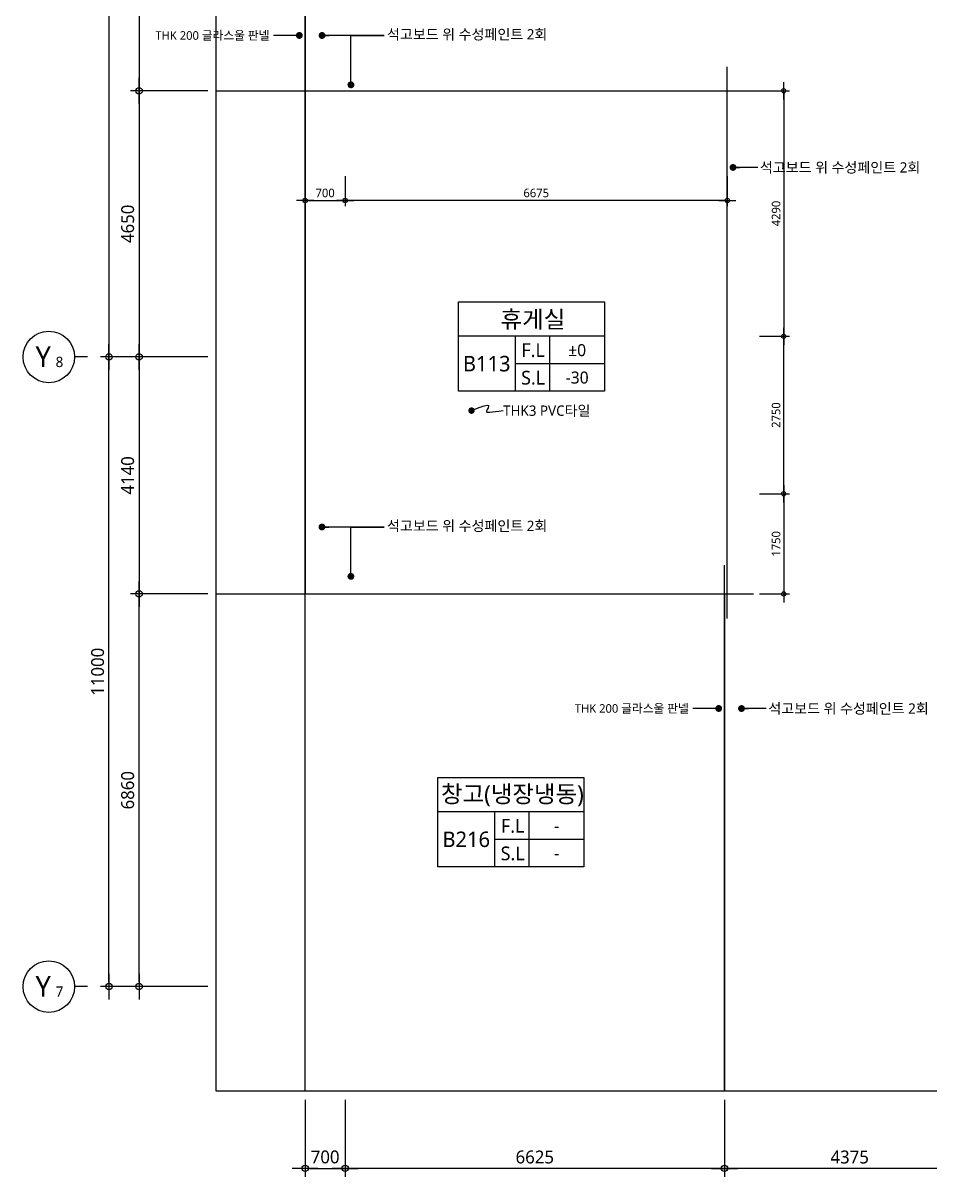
# Model space of a CAD drawing. Header units: millimetres. Extents: x -65167 to 413267, y -17142 to 66587.
# Drawn here: x 1838 to 17676, y 4862 to 25020 of the extents above; entities that cross this region are included whole.
import ezdxf
from ezdxf.enums import TextEntityAlignment as Align

# ---------------------------------------------------------------- set-up
doc = ezdxf.new("R2010")
doc.units = ezdxf.units.MM
doc.header["$LTSCALE"] = 75
doc.header["$MEASUREMENT"] = 0
doc.header["$PDSIZE"] = -10
doc.linetypes.add('CENTER', pattern=[2, 1.25, -0.25, 0.25, -0.25])
doc.layers.get('0').update_dxf_attribs({"linetype": 'CONTINUOUS'})
doc.layers.get('Defpoints').update_dxf_attribs({"color": 171, "linetype": 'CONTINUOUS'})
for name, color, linetype in [('CEN(ST)', 1, 'CENTER'), ('INS', 251, 'BATTING'), ('LED', 7, 'CONTINUOUS'), ('NDIM', 7, 'CONTINUOUS'), ('SYM(AXIS)', 7, 'CONTINUOUS'), ('TEXT(AXIS)', 2, 'CONTINUOUS'), ('TEXT(MIN)', 7, 'CONTINUOUS'), ('TEXT(실명)', 3, 'CONTINUOUS'), ('TEXT-기입', 6, 'CONTINUOUS'), ('TITLE', 7, 'CONTINUOUS')]:
    doc.layers.add(name, color=color, linetype=linetype)
doc.styles.add('CGS', font='cgse', dxfattribs={"bigfont": 'cgs'})
doc.styles.add('나눔바른고딕', font='NanumBarunGothic.ttf')
doc.linetypes.add('BATTING', pattern='A,0.0001,-0.1,[134,ltypeshp.shx,S=0.1,R=0,X=-0.1,Y=0],-0.2,[134,ltypeshp.shx,S=0.1,R=180,X=0.1,Y=0],-0.1', length=0.4001)
doc.dimstyles.new('NDIM 1200', dxfattribs={"dimscale": 75, "dimtxt": 3, "dimasz": 1, "dimexe": 2, "dimexo": 2, "dimgap": 1, "dimtad": 1, "dimdec": 0, "dimdsep": 46, "dimtxsty": 'CGS', "dimblk": 'DOT0', "dimcen": 1, "dimdle": 8, "dimclrd": 256, "dimclre": 256, "dimclrt": 256, "dimadec": 0, "dimazin": 0, "dimtfac": 1, "dimtdec": 0, "dimtix": 1, "dimtmove": 2, "dimatfit": 3, "dimldrblk": 'DOT0', "dimfxl": 1, "dimtolj": 1, "dimtzin": 0, "dimlwd": -1, "dimlwe": -1, "dimarcsym": 0})

# ---------------------------------------------------------------- blocks, each defined once
blk = doc.blocks.new('DOT0')
blk.add_line((-3, 0), (3, 0))
at = {"color": 6}
blk.add_circle((0, 0), 0.75, dxfattribs=at)
blk = doc.blocks.new('*D129')
at = {"layer": 'Defpoints', "color": 0, "ltscale": 0.4, "transparency": 16777216}
for p in [(5213, 35738), (3338, 19188), (5213, 19188)]:
    blk.add_point(p, dxfattribs=at)
at = {"layer": 'NDIM', "ltscale": 0.4, "transparency": 16777216}
for p, q in [((5063, 35738), (3188, 35738)), ((3338, 35663), (3338, 19263)), ((5063, 19188), (3188, 19188))]:
    blk.add_line(p, q, dxfattribs=at)
at = {"layer": 'NDIM', "ltscale": 0.4, "transparency": 16777216, "xscale": 75, "yscale": 75, "zscale": 75}
for p, rotation in [((3338, 35738), 90), ((3338, 19188), 270)]:
    blk.add_blockref('DOT0', p, dxfattribs=dict(at, rotation=rotation))
at = {"layer": 'NDIM', "ltscale": 0.4, "transparency": 16777216, "insert": (3140, 27463), "char_height": 225, "attachment_point": 5, "rotation": 90, "style": '나눔바른고딕'}
blk.add_mtext('\\A1;16550', dxfattribs=at)
blk = doc.blocks.new('A$C2F20087E')
at = {"layer": 'SYM(AXIS)'}
blk.add_line((600, 0), (600, 300), dxfattribs=at)
blk.add_circle((600, 900), 600, dxfattribs=at)
blk = doc.blocks.new('*D137')
at = {"layer": 'Defpoints', "color": 0, "ltscale": 0.4, "transparency": 16777216}
for p in [(5213, 29338), (3863, 23838), (5213, 23838)]:
    blk.add_point(p, dxfattribs=at)
at = {"layer": 'NDIM', "ltscale": 0.4, "transparency": 16777216}
for p, q in [((5063, 29338), (3713, 29338)), ((3863, 29263), (3863, 23913)), ((5063, 23838), (3713, 23838))]:
    blk.add_line(p, q, dxfattribs=at)
at = {"layer": 'NDIM', "ltscale": 0.4, "transparency": 16777216, "xscale": 75, "yscale": 75, "zscale": 75}
for p, rotation in [((3863, 29338), 90), ((3863, 23838), 270)]:
    blk.add_blockref('DOT0', p, dxfattribs=dict(at, rotation=rotation))
at = {"layer": 'NDIM', "ltscale": 0.4, "transparency": 16777216, "insert": (3665, 26588), "char_height": 225, "attachment_point": 5, "rotation": 90, "style": '나눔바른고딕'}
blk.add_mtext('\\A1;5500', dxfattribs=at)
blk = doc.blocks.new('*D138')
at = {"layer": 'Defpoints', "color": 0, "ltscale": 0.4, "transparency": 16777216}
for p in [(7463, 6362), (14088, 6362), (7463, 5012)]:
    blk.add_point(p, dxfattribs=at)
at = {"layer": 'NDIM', "ltscale": 0.4, "transparency": 16777216}
for p, q in [((7463, 6212), (7463, 4862)), ((14088, 6212), (14088, 4862)), ((14013, 5012), (7538, 5012))]:
    blk.add_line(p, q, dxfattribs=at)
at = {"layer": 'NDIM', "ltscale": 0.4, "transparency": 16777216, "xscale": 75, "yscale": 75, "zscale": 75, "rotation": 180}
blk.add_blockref('DOT0', (7463, 5012), dxfattribs=at)
at = {"layer": 'NDIM', "ltscale": 0.4, "transparency": 16777216, "xscale": 75, "yscale": 75, "zscale": 75}
blk.add_blockref('DOT0', (14088, 5012), dxfattribs=at)
at = {"layer": 'NDIM', "ltscale": 0.4, "transparency": 16777216, "insert": (10775, 5209), "char_height": 225, "attachment_point": 5, "style": '나눔바른고딕'}
blk.add_mtext('\\A1;6625', dxfattribs=at)
blk = doc.blocks.new('*D141')
at = {"layer": 'Defpoints', "color": 0, "ltscale": 0.4, "transparency": 16777216}
for p in [(6763, 6362), (7463, 6362), (7463, 5012)]:
    blk.add_point(p, dxfattribs=at)
at = {"layer": 'NDIM', "ltscale": 0.4, "transparency": 16777216}
for p, q in [((6763, 6212), (6763, 4862)), ((7463, 6212), (7463, 4862)), ((6838, 5012), (7388, 5012))]:
    blk.add_line(p, q, dxfattribs=at)
at = {"layer": 'NDIM', "ltscale": 0.4, "transparency": 16777216, "xscale": 75, "yscale": 75, "zscale": 75, "rotation": 180}
blk.add_blockref('DOT0', (6763, 5012), dxfattribs=at)
at = {"layer": 'NDIM', "ltscale": 0.4, "transparency": 16777216, "xscale": 75, "yscale": 75, "zscale": 75}
blk.add_blockref('DOT0', (7463, 5012), dxfattribs=at)
at = {"layer": 'NDIM', "ltscale": 0.4, "transparency": 16777216, "insert": (7113, 5210), "char_height": 225, "attachment_point": 5, "style": '나눔바른고딕'}
blk.add_mtext('\\A1;700', dxfattribs=at)
blk = doc.blocks.new('*D382')
at = {"layer": 'Defpoints', "color": 0, "ltscale": 0.4, "transparency": 16777216}
for p in [(5213, 19188), (3863, 15048), (5213, 15048)]:
    blk.add_point(p, dxfattribs=at)
at = {"layer": 'NDIM', "ltscale": 0.4, "transparency": 16777216}
for p, q in [((5063, 19188), (3713, 19188)), ((3863, 19113), (3863, 15123)), ((5063, 15048), (3713, 15048))]:
    blk.add_line(p, q, dxfattribs=at)
at = {"layer": 'NDIM', "ltscale": 0.4, "transparency": 16777216, "xscale": 75, "yscale": 75, "zscale": 75}
for p, rotation in [((3863, 19188), 90), ((3863, 15048), 270)]:
    blk.add_blockref('DOT0', p, dxfattribs=dict(at, rotation=rotation))
at = {"layer": 'NDIM', "ltscale": 0.4, "transparency": 16777216, "insert": (3665, 17118), "char_height": 225, "attachment_point": 5, "rotation": 90, "style": '나눔바른고딕'}
blk.add_mtext('\\A1;4140', dxfattribs=at)
blk = doc.blocks.new('A$C51E23882')
at = {"layer": 'TITLE'}
blk.add_lwpolyline([(8500, 0), (0, 0), (0, 5200), (8500, 5200)], close=True, dxfattribs=at)
for points in [[(8500, 3200), (0, 3200)], [(3300, 3200), (3300, 0)], [(5300, 3200), (5300, 0)], [(3300, 1600), (8500, 1600)]]:
    blk.add_lwpolyline(points, dxfattribs=at)
at = {"layer": 'TITLE', "style": '나눔바른고딕'}
for s, p in [('F.L', (4352, 2378)), ('S.L', (4352, 778))]:
    blk.add_text(s, height=800, dxfattribs=at).set_placement(p, align=Align.MIDDLE)
blk = doc.blocks.new('*D438')
at = {"layer": 'Defpoints', "color": 0, "ltscale": 0.4, "transparency": 16777216}
for p in [(14088, 6362), (18463, 6362), (14088, 5012)]:
    blk.add_point(p, dxfattribs=at)
at = {"layer": 'NDIM', "ltscale": 0.4, "transparency": 16777216}
for p, q in [((14088, 6212), (14088, 4862)), ((18463, 6212), (18463, 4862)), ((18388, 5012), (14163, 5012))]:
    blk.add_line(p, q, dxfattribs=at)
at = {"layer": 'NDIM', "ltscale": 0.4, "transparency": 16777216, "xscale": 75, "yscale": 75, "zscale": 75, "rotation": 180}
blk.add_blockref('DOT0', (14088, 5012), dxfattribs=at)
at = {"layer": 'NDIM', "ltscale": 0.4, "transparency": 16777216, "xscale": 75, "yscale": 75, "zscale": 75}
blk.add_blockref('DOT0', (18463, 5012), dxfattribs=at)
at = {"layer": 'NDIM', "ltscale": 0.4, "transparency": 16777216, "insert": (16275, 5209), "char_height": 225, "attachment_point": 5, "style": '나눔바른고딕'}
blk.add_mtext('\\A1;4375', dxfattribs=at)
blk = doc.blocks.new('*D439')
at = {"layer": 'Defpoints', "color": 0, "ltscale": 0.4, "transparency": 16777216}
for p in [(5213, 23838), (3863, 19188), (5213, 19188)]:
    blk.add_point(p, dxfattribs=at)
at = {"layer": 'NDIM', "ltscale": 0.4, "transparency": 16777216}
for p, q in [((5063, 23838), (3713, 23838)), ((3863, 23763), (3863, 19263)), ((5063, 19188), (3713, 19188))]:
    blk.add_line(p, q, dxfattribs=at)
at = {"layer": 'NDIM', "ltscale": 0.4, "transparency": 16777216, "xscale": 75, "yscale": 75, "zscale": 75}
for p, rotation in [((3863, 23838), 90), ((3863, 19188), 270)]:
    blk.add_blockref('DOT0', p, dxfattribs=dict(at, rotation=rotation))
at = {"layer": 'NDIM', "ltscale": 0.4, "transparency": 16777216, "insert": (3665, 21513), "char_height": 225, "attachment_point": 5, "rotation": 90, "style": '나눔바른고딕'}
blk.add_mtext('\\A1;4650', dxfattribs=at)
blk = doc.blocks.new('*D440')
at = {"layer": 'Defpoints', "color": 0, "ltscale": 0.4, "transparency": 16777216}
for p in [(3338, 19188), (5213, 19188), (5213, 8188)]:
    blk.add_point(p, dxfattribs=at)
at = {"layer": 'NDIM', "ltscale": 0.4, "transparency": 16777216}
for p, q in [((5063, 19188), (3188, 19188)), ((3338, 8263), (3338, 19113)), ((5063, 8188), (3188, 8188))]:
    blk.add_line(p, q, dxfattribs=at)
at = {"layer": 'NDIM', "ltscale": 0.4, "transparency": 16777216, "xscale": 75, "yscale": 75, "zscale": 75}
for p, rotation in [((3338, 19188), 90), ((3338, 8188), 270)]:
    blk.add_blockref('DOT0', p, dxfattribs=dict(at, rotation=rotation))
at = {"layer": 'NDIM', "ltscale": 0.4, "transparency": 16777216, "insert": (3140, 13688), "char_height": 225, "attachment_point": 5, "rotation": 90, "style": '나눔바른고딕'}
blk.add_mtext('\\A1;11000', dxfattribs=at)
blk = doc.blocks.new('*D441')
at = {"layer": 'Defpoints', "color": 0, "ltscale": 0.4, "transparency": 16777216}
for p in [(3863, 15048), (5213, 15048), (5213, 8188)]:
    blk.add_point(p, dxfattribs=at)
at = {"layer": 'NDIM', "ltscale": 0.4, "transparency": 16777216}
for p, q in [((5063, 15048), (3713, 15048)), ((3863, 8263), (3863, 14973)), ((5063, 8188), (3713, 8188))]:
    blk.add_line(p, q, dxfattribs=at)
at = {"layer": 'NDIM', "ltscale": 0.4, "transparency": 16777216, "xscale": 75, "yscale": 75, "zscale": 75}
for p, rotation in [((3863, 15048), 90), ((3863, 8188), 270)]:
    blk.add_blockref('DOT0', p, dxfattribs=dict(at, rotation=rotation))
at = {"layer": 'NDIM', "ltscale": 0.4, "transparency": 16777216, "insert": (3665, 11618), "char_height": 225, "attachment_point": 5, "rotation": 90, "style": '나눔바른고딕'}
blk.add_mtext('\\A1;6860', dxfattribs=at)
blk = doc.blocks.new('_Dot')
at = {"color": 0, "linetype": 'ByBlock', "lineweight": -2}
blk.add_line((-0.5, 0), (-1, 0), dxfattribs=at)
at = {"color": 0, "linetype": 'ByBlock', "const_width": 0.5}
blk.add_lwpolyline([(-0.25, 0, 1), (0.25, 0, 1)], format="xyb", close=True, dxfattribs=at)
blk = doc.blocks.new('*D545')
at = {"layer": 'Defpoints', "color": 0, "ltscale": 0.4, "transparency": 16777216}
for p in [(14597, 23838), (14597, 19548), (15122, 19548)]:
    blk.add_point(p, dxfattribs=at)
at = {"layer": 'NDIM', "ltscale": 0.4, "transparency": 16777216}
for p, q in [((14697, 23838), (15222, 23838)), ((15122, 23788), (15122, 19598)), ((14697, 19548), (15222, 19548))]:
    blk.add_line(p, q, dxfattribs=at)
at = {"layer": 'NDIM', "ltscale": 0.4, "transparency": 16777216, "xscale": 50, "yscale": 50, "zscale": 50}
for p, rotation in [((15122, 23838), 90), ((15122, 19548), 270)]:
    blk.add_blockref('DOT0', p, dxfattribs=dict(at, rotation=rotation))
at = {"layer": 'NDIM', "ltscale": 0.4, "transparency": 16777216, "insert": (14990, 21693), "char_height": 150, "attachment_point": 5, "rotation": 90, "style": '나눔바른고딕'}
blk.add_mtext('\\A1;4290', dxfattribs=at)
blk = doc.blocks.new('*D546')
at = {"layer": 'Defpoints', "color": 0, "ltscale": 0.4, "transparency": 16777216}
for p in [(14597, 19548), (15122, 19548), (14597, 16797)]:
    blk.add_point(p, dxfattribs=at)
at = {"layer": 'NDIM', "ltscale": 0.4, "transparency": 16777216}
for p, q in [((14697, 19548), (15222, 19548)), ((15122, 16847), (15122, 19498)), ((14697, 16797), (15222, 16797))]:
    blk.add_line(p, q, dxfattribs=at)
at = {"layer": 'NDIM', "ltscale": 0.4, "transparency": 16777216, "xscale": 50, "yscale": 50, "zscale": 50}
for p, rotation in [((15122, 19548), 90), ((15122, 16797), 270)]:
    blk.add_blockref('DOT0', p, dxfattribs=dict(at, rotation=rotation))
at = {"layer": 'NDIM', "ltscale": 0.4, "transparency": 16777216, "insert": (14990, 18172), "char_height": 150, "attachment_point": 5, "rotation": 90, "style": '나눔바른고딕'}
blk.add_mtext('\\A1;2750', dxfattribs=at)
blk = doc.blocks.new('*D547')
at = {"layer": 'Defpoints', "color": 0, "ltscale": 0.4, "transparency": 16777216}
for p in [(14597, 16797), (14597, 15048), (15122, 15048)]:
    blk.add_point(p, dxfattribs=at)
at = {"layer": 'NDIM', "ltscale": 0.4, "transparency": 16777216}
for p, q in [((14697, 16797), (15222, 16797)), ((15122, 16747), (15122, 15098)), ((14697, 15048), (15222, 15048))]:
    blk.add_line(p, q, dxfattribs=at)
at = {"layer": 'NDIM', "ltscale": 0.4, "transparency": 16777216, "xscale": 50, "yscale": 50, "zscale": 50}
for p, rotation in [((15122, 16797), 90), ((15122, 15048), 270)]:
    blk.add_blockref('DOT0', p, dxfattribs=dict(at, rotation=rotation))
at = {"layer": 'NDIM', "ltscale": 0.4, "transparency": 16777216, "insert": (14990, 15922), "char_height": 150, "attachment_point": 5, "rotation": 90, "style": '나눔바른고딕'}
blk.add_mtext('\\A1;1750', dxfattribs=at)
blk = doc.blocks.new('*D1303')
at = {"layer": 'Defpoints', "color": 0, "ltscale": 0.4, "transparency": 16777216}
for p in [(7463, 22446), (14138, 22446), (7463, 21921)]:
    blk.add_point(p, dxfattribs=at)
at = {"layer": 'NDIM', "ltscale": 0.4, "transparency": 16777216}
for p, q in [((7463, 22346), (7463, 21821)), ((14138, 22346), (14138, 21821)), ((14088, 21921), (7513, 21921))]:
    blk.add_line(p, q, dxfattribs=at)
at = {"layer": 'NDIM', "ltscale": 0.4, "transparency": 16777216, "xscale": 50, "yscale": 50, "zscale": 50, "rotation": 180}
blk.add_blockref('DOT0', (7463, 21921), dxfattribs=at)
at = {"layer": 'NDIM', "ltscale": 0.4, "transparency": 16777216, "xscale": 50, "yscale": 50, "zscale": 50}
blk.add_blockref('DOT0', (14138, 21921), dxfattribs=at)
at = {"layer": 'NDIM', "ltscale": 0.4, "transparency": 16777216, "insert": (10800, 22052), "char_height": 150, "attachment_point": 5, "style": '나눔바른고딕'}
blk.add_mtext('\\A1;6675', dxfattribs=at)
blk = doc.blocks.new('*D1304')
at = {"layer": 'Defpoints', "color": 0, "ltscale": 0.4, "transparency": 16777216}
for p in [(6763, 22446), (7463, 22446), (7463, 21921)]:
    blk.add_point(p, dxfattribs=at)
at = {"layer": 'NDIM', "ltscale": 0.4, "transparency": 16777216}
for p, q in [((6763, 22346), (6763, 21821)), ((7463, 22346), (7463, 21821)), ((6813, 21921), (7413, 21921))]:
    blk.add_line(p, q, dxfattribs=at)
at = {"layer": 'NDIM', "ltscale": 0.4, "transparency": 16777216, "xscale": 50, "yscale": 50, "zscale": 50, "rotation": 180}
blk.add_blockref('DOT0', (6763, 21921), dxfattribs=at)
at = {"layer": 'NDIM', "ltscale": 0.4, "transparency": 16777216, "xscale": 50, "yscale": 50, "zscale": 50}
blk.add_blockref('DOT0', (7463, 21921), dxfattribs=at)
at = {"layer": 'NDIM', "ltscale": 0.4, "transparency": 16777216, "insert": (7113, 22052), "char_height": 150, "attachment_point": 5, "style": '나눔바른고딕'}
blk.add_mtext('\\A1;700', dxfattribs=at)

msp = doc.modelspace()

# ---------------------------------------------------------------- linework, layer by layer
at = {"ltscale": 10000}
for p, q in [((8142.1, 24803.8), (7058.9, 24803.8)), ((14670.7, 22498.8), (14237.5, 22498.8)), ((8142.1, 16216.3), (7058.9, 16216.3)), ((14819.1, 13045.3), (14385.9, 13045.3))]:
    msp.add_line(p, q, dxfattribs=at)
at = {"layer": 'CEN(ST)', "ltscale": 10000}
for p, q in [((6762.5, 6362.5), (6762.5, 37837.5)), ((14137.5, 14616.4), (14137.5, 24255.8)), ((5212.5, 23837.5), (14722, 23837.5)), ((14087.5, 6362.5), (14087.5, 15550)), ((5212.5, 15047.5), (14596.8, 15047.5))]:
    msp.add_line(p, q, dxfattribs=at)
at = {"layer": 'Defpoints', "ltscale": 10000}
msp.add_lwpolyline([(25412.5, 6362.5), (5212.5, 6362.5), (5212.5, 37837.5), (25412.5, 37837.5)], close=True, dxfattribs=at)
at = {"layer": 'INS', "ltscale": 3.3}
msp.add_lwpolyline([(6762.5, 35787.5), (6762.5, 15047.5), (14087.5, 15047.5), (14087.5, 6362.5)], dxfattribs=at)
at = {"layer": 'LED'}
msp.add_lwpolyline([(9669.8, 18249.7), (9803.7, 18305.5), (9892.4, 18335.6), (9944.1, 18344.9), (9966.9, 18338.1), (9968.9, 18320.2), (9958.1, 18295.9), (9942.7, 18270.2), (9930.9, 18247.9), (9929.2, 18232.7), (9938.9, 18224.5), (9959.7, 18222), (9991.4, 18223.9), (10033.6, 18228.8), (10086.1, 18235.7), (10148.7, 18243), (10221, 18249.7)], dxfattribs=at)
at = {"layer": 'LED', "const_width": 56.2}
msp.add_lwpolyline([(9669.8, 18277.8, -1), (9669.8, 18221.6, -1)], format="xyb", close=True, dxfattribs=at)

# ---------------------------------------------------------------- block references
at = {"xscale": 0.3, "yscale": 0.3, "zscale": 0.3}
for p in [(9440.5, 18591.3), (9083, 10280.8)]:
    msp.add_blockref('A$C51E23882', p, dxfattribs=at)
at = {"xscale": 0.75, "yscale": 0.75, "zscale": 0.75, "rotation": 89.99999999999932}
for p in [(2962.5, 18737.5), (2962.5, 7737.5)]:
    msp.add_blockref('A$C2F20087E', p, dxfattribs=at)
at = {"layer": 'NDIM', "ltscale": 10000, "xscale": 120, "yscale": 120, "zscale": 120, "rotation": 180}
for p in [(7058.9, 24803.8), (7058.9, 16216.3)]:
    msp.add_blockref('_Dot', p, dxfattribs=at)
at = {"layer": 'NDIM', "ltscale": 10000, "xscale": -120, "yscale": 120, "zscale": 120}
for p in [(14237.5, 22498.8), (14385.9, 13045.3)]:
    msp.add_blockref('_Dot', p, dxfattribs=at)

# ---------------------------------------------------------------- texts
at = {"layer": 'TEXT(AXIS)', "style": '나눔바른고딕'}
for s, height, p in [('Y', 360, (2188.8, 19190.5)), ('8', 180, (2473.2, 19100.5)), ('Y', 360, (2188.8, 8190.5)), ('7', 180, (2473.2, 8100.5))]:
    msp.add_text(s, height=height, dxfattribs=at).set_placement(p, align=Align.MIDDLE)
at = {"layer": 'TEXT(MIN)', "style": '나눔바른고딕'}
for s, height, p in [('THK 200 글라스울 판넬', 150, (4148.5, 24803.8)), ('THK3 PVC타일', 180, (10221, 18249.7)), ('THK 200 글라스울 판넬', 150, (11473.5, 13046.5))]:
    msp.add_text(s, height=height, dxfattribs=at).set_placement(p, align=Align.MIDDLE_LEFT)
for p in [(10994.6, 24824.1), (17507.7, 22498.8), (10994.6, 16236.6), (17656.1, 13045.3)]:
    msp.add_text('석고보드 위 수성페인트 2회', height=180, dxfattribs=at).set_placement(p, align=Align.MIDDLE_RIGHT)
at = {"layer": 'TEXT(실명)', "style": '나눔바른고딕'}
for s, p in [('휴게실', (10741.8, 19849.6)), ('창고(냉장냉동)', (10384.3, 11539))]:
    msp.add_text(s, height=300, dxfattribs=at).set_placement(p, align=Align.MIDDLE)
at = {"layer": 'TEXT-기입', "style": '나눔바른고딕'}
for s, p in [('±0', (11515.1, 19306.8)), ('-30', (11515.4, 18827.7)), ('-', (11157.6, 10996.3)), ('-', (11157.8, 10517.2))]:
    msp.add_text(s, height=210, dxfattribs=at).set_placement(p, align=Align.MIDDLE)
for s, p in [('B113', (9935.5, 19071.3)), ('B216', (9578, 10760.8))]:
    msp.add_text(s, height=270, dxfattribs=at).set_placement(p, align=Align.MIDDLE_CENTER)

# ---------------------------------------------------------------- dimensions: what is measured, and where the dimension line sits
at = {"layer": 'NDIM', "ltscale": 0.4}
for base, p1, p2, angle, override, picture, middle in [((3337.5, 19187.5), (5212.5, 35737.5), (5212.5, 19187.5), 270, {"dimtxsty": '나눔바른고딕'}, '*D129', (3140.2, 27462.5)), ((3862.5, 23837.5), (5212.5, 29337.5), (5212.5, 23837.5), 270, {"dimtxsty": '나눔바른고딕'}, '*D137', (3665.3, 26587.5)), ((3862.5, 19187.5), (5212.5, 23837.5), (5212.5, 19187.5), 270, {"dimtxsty": '나눔바른고딕'}, '*D439', (3665.2, 21512.5)), ((15121.8, 19547.5), (14596.8, 23837.5), (14596.8, 19547.5), 90, {"dimscale": 50, "dimtxsty": '나눔바른고딕'}, '*D545', (14990.2, 21692.5)), ((7462.5, 21920.6), (6762.5, 22445.6), (7462.5, 22445.6), 180, {"dimscale": 50, "dimtxsty": '나눔바른고딕'}, '*D1304', (7112.5, 22052)), ((15121.8, 19547.5), (14596.8, 16797.5), (14596.8, 19547.5), 270, {"dimscale": 50, "dimtxsty": '나눔바른고딕'}, '*D546', (14990.3, 18172.5)), ((3337.5, 19187.5), (5212.5, 8187.5), (5212.5, 19187.5), 90, {"dimtxsty": '나눔바른고딕'}, '*D440', (3140.3, 13687.5)), ((3862.5, 15047.5), (5212.5, 19187.5), (5212.5, 15047.5), 270, {"dimtxsty": '나눔바른고딕'}, '*D382', (3665.3, 17117.5)), ((15121.8, 15047.5), (14596.8, 16797.5), (14596.8, 15047.5), 90, {"dimscale": 50, "dimtxsty": '나눔바른고딕'}, '*D547', (14990.3, 15922.5)), ((3862.5, 15047.5), (5212.5, 8187.5), (5212.5, 15047.5), 90, {"dimtxsty": '나눔바른고딕'}, '*D441', (3665.2, 11617.5)), ((7462.5, 5012.5), (14087.5, 6362.5), (7462.5, 6362.5), 180, {"dimtxsty": '나눔바른고딕'}, '*D138', (10775, 5209.4)), ((14087.5, 5012.5), (18462.5, 6362.5), (14087.5, 6362.5), 180, {"dimtxsty": '나눔바른고딕'}, '*D438', (16275, 5209.4))]:
    dim = msp.add_linear_dim(base=base, p1=p1, p2=p2, angle=angle, dimstyle='NDIM 1200', override=override, dxfattribs=at)
    dim.commit()
    dim.dimension.update_dxf_attribs({"geometry": picture, "text_midpoint": middle})
for base, p1, p2, override, picture, middle in [((7462.5, 21920.6), (14137.5, 22445.6), (7462.5, 22445.6), {"dimscale": 50, "dimtxsty": '나눔바른고딕'}, '*D1303', (10800, 22051.8)), ((7462.5, 5012.5), (6762.5, 6362.5), (7462.5, 6362.5), {"dimtxsty": '나눔바른고딕'}, '*D141', (7112.5, 5209.7))]:
    dim = msp.add_linear_dim(base=base, p1=p1, p2=p2, dimstyle='NDIM 1200', override=override, dxfattribs=at)
    dim.commit()
    dim.dimension.update_dxf_attribs({"geometry": picture, "text_midpoint": middle})

# ---------------------------------------------------------------- leaders
at = {"layer": 'NDIM', "ltscale": 10000}
for points in [[(6662.5, 24803.8), (6211.1, 24803.8)], [(7563.5, 23941.9), (7563.5, 24803.8), (8142.1, 24803.8)], [(7563.5, 15354.4), (7563.5, 16216.3), (8142.1, 16216.3)], [(13987.5, 13046.5), (13536.1, 13046.5)]]:
    msp.add_leader(points, dimstyle='NDIM 1200', override={"dimscale": 120, "dimasz": 1, "dimgap": 1, "dimtad": 0, "dimldrblk": 'Dot'}, dxfattribs=at)

doc.saveas('drawing.dxf')
